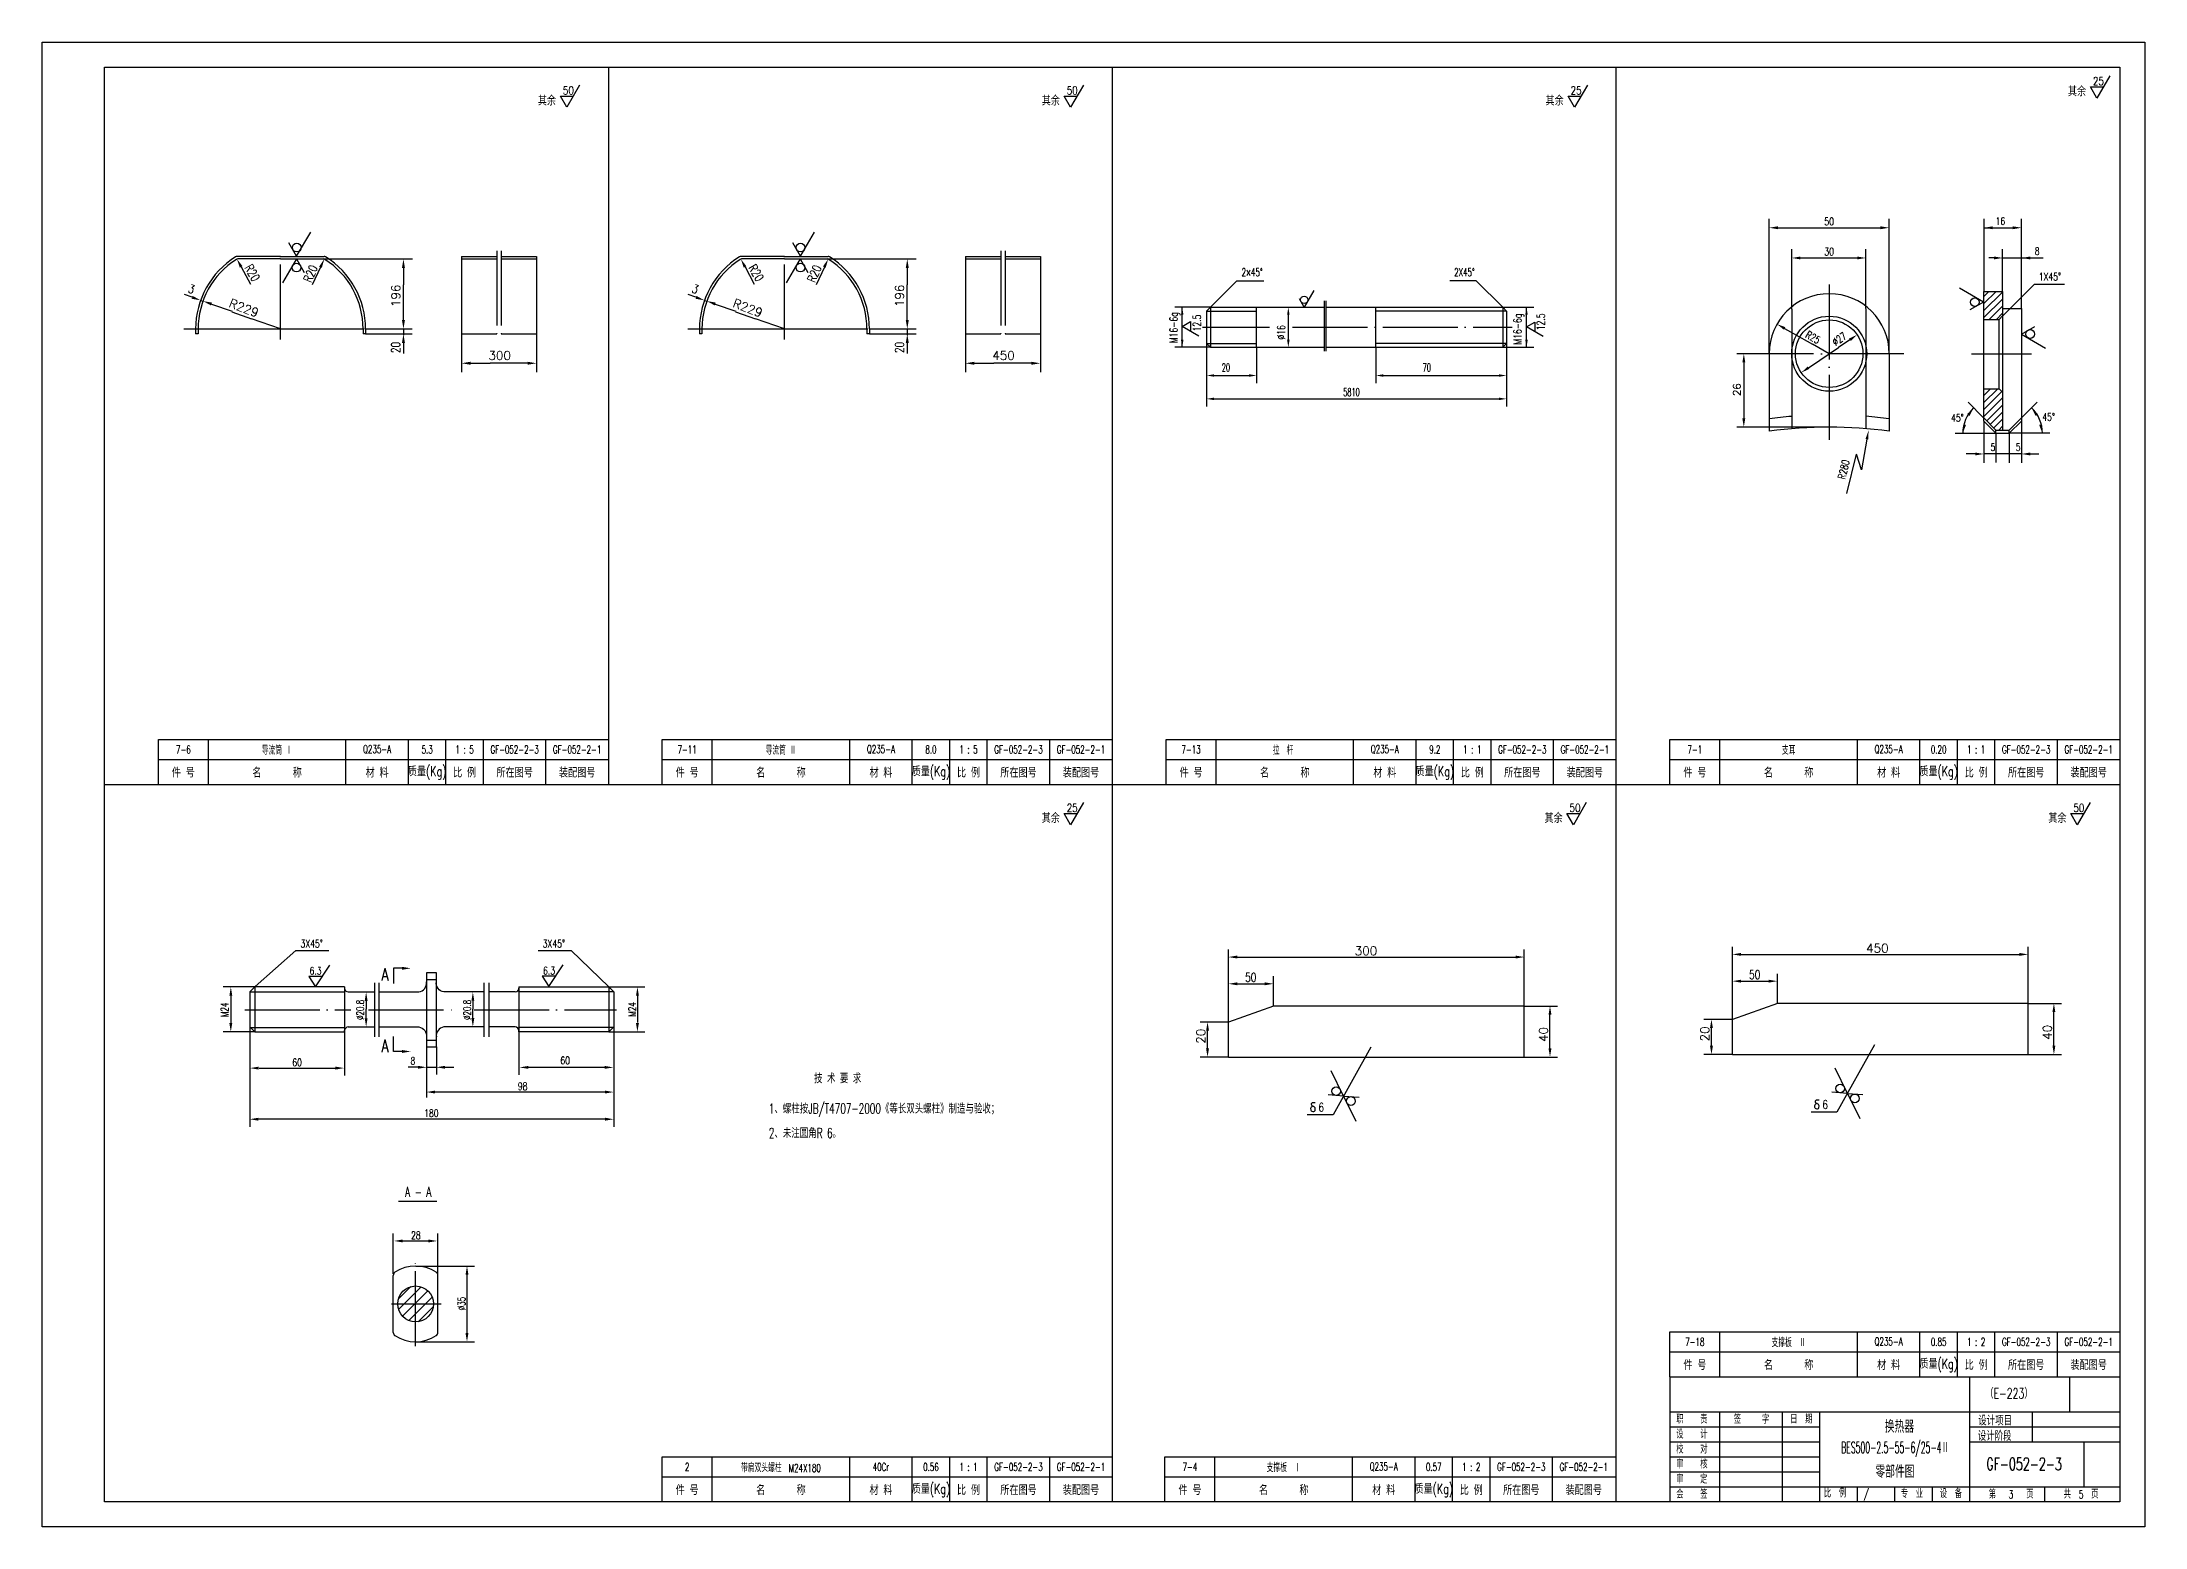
# Model space of a CAD drawing. Extents: x -1168 to 1459, y 189 to 1542.
# Drawn here: x 618 to 1459, y 202 to 796 of the extents above; entities that cross this region are included whole.
import ezdxf
from ezdxf.enums import TextEntityAlignment as Align

# ---------------------------------------------------------------- set-up
doc = ezdxf.new("R2010")
doc.units = 0
doc.header["$MEASUREMENT"] = 0
doc.linetypes.add('DASHDOT-M', pattern=[36, 30, -3, 0, -3])
doc.linetypes.add('DIVIDE-M', pattern=[39, 30, -3, 0, -3, 0, -3])
doc.layers.get('0').update_dxf_attribs({"linetype": 'CONTINUOUS'})
for name, color, linetype in [('CDR_DWG1', 4, 'CONTINUOUS'), ('CDR_DWG2', 2, 'CONTINUOUS'), ('CDR_DWG3', 1, 'DASHDOT-M'), ('CDR_DWG4', 3, 'DIVIDE-M')]:
    doc.layers.add(name, color=color, linetype=linetype)
doc.styles.add('HZ', font='romans', dxfattribs={"width": 0.7, "bigfont": 'hz'})

# ---------------------------------------------------------------- blocks, each defined once
blk = doc.blocks.new('*X69')
at = {"color": 0}
for p, q in [((240.7, 219.49), (245.74, 224.53)), ((240.81, 215.35), (249.88, 224.42)), ((242.39, 212.69), (252.54, 222.84)), ((244.9, 210.95), (254.27, 220.33)), ((248.67, 210.49), (254.74, 216.56))]:
    blk.add_line(p, q, dxfattribs=at)
blk = doc.blocks.new('*X67')
at = {"color": 0}
for p, q in [((152.09, 157.75), (157.61, 163.26)), ((152.09, 160.58), (154.78, 163.26)), ((152.09, 154.92), (159.28, 162.11)), ((152.09, 152.09), (159.56, 159.56)), ((153.24, 150.41), (159.56, 156.73)), ((154.65, 148.99), (159.56, 153.9)), ((156.07, 147.58), (159.56, 151.07)), ((158.05, 146.74), (159.56, 148.25))]:
    blk.add_line(p, q, dxfattribs=at)
blk = doc.blocks.new('*X68')
at = {"color": 0}
for p, q in [((152.09, 197.34), (156.93, 202.19)), ((152.09, 200.17), (154.1, 202.19)), ((152.09, 194.52), (159.51, 201.94)), ((152.09, 191.69), (159.51, 199.11)), ((154.11, 190.88), (159.51, 196.28)), ((156.94, 190.88), (159.51, 193.46))]:
    blk.add_line(p, q, dxfattribs=at)

msp = doc.modelspace()

# ---------------------------------------------------------------- linework, layer by layer
for p, q in [((617.57, 202.49), (617.57, 796.49)), ((617.57, 796.49), (1458.57, 796.49)), ((1458.57, 796.49), (1458.57, 202.49)), ((844.07, 786.49), (844.07, 499.49)), ((1045.57, 786.49), (1045.57, 212.49)), ((1247.07, 212.49), (1247.07, 786.49)), ((1308.3, 671.88), (1308.3, 725.71)), ((1356.3, 671.88), (1356.3, 725.71)), ((1394.23, 696.8), (1394.23, 725.71)), ((1409.17, 689.88), (1409.17, 725.71)), ((719.38, 710.78), (716.31, 716.17)), ((719.38, 710.78), (725, 720.43)), ((920.88, 710.78), (917.81, 716.17)), ((920.88, 710.78), (926.5, 720.43)), ((1311.8, 722.21), (1352.8, 722.21)), ((1394.56, 722.21), (1406.6, 722.21)), ((697.21, 706.53), (700.9, 699.66)), ((719.3, 709.75), (713.67, 700.11)), ((719.3, 709.75), (722.37, 704.36)), ((728.92, 706.44), (725.62, 699.34)), ((730.26, 709.71), (765.7, 709.71)), ((898.71, 706.53), (902.4, 699.66)), ((920.8, 709.75), (915.17, 700.11)), ((920.8, 709.75), (923.87, 704.36)), ((930.42, 706.44), (927.12, 699.34)), ((931.76, 709.71), (967.2, 709.71)), ((1317.3, 689.68), (1317.3, 713.62)), ((1320.8, 710.12), (1343.49, 710.12)), ((1346.99, 689.89), (1346.99, 713.62)), ((1398.18, 710.12), (1396.19, 710.12)), ((1401.59, 696.8), (1401.59, 713.62)), ((1401.74, 710.12), (1412.07, 710.12)), ((1409.17, 689.88), (1409.17, 713.62)), ((1412.67, 710.12), (1417.8, 710.12)), ((762.1, 706.11), (762.1, 699.31)), ((762.1, 692.11), (762.1, 699.31)), ((963.6, 706.11), (963.6, 699.31)), ((963.6, 692.11), (963.6, 699.31)), ((1084.82, 690.38), (1095.43, 700.99)), ((1095.43, 700.99), (1106.15, 700.99)), ((1191.15, 700.99), (1180.57, 700.99)), ((1201.76, 690.38), (1191.15, 700.99)), ((1393.99, 692.46), (1384.35, 698.08)), ((1401.7, 686.92), (1414.43, 699.65)), ((1414.43, 699.65), (1426.43, 699.65)), ((677.58, 694.38), (674.47, 695.5)), ((680.97, 693.17), (681.92, 692.89)), ((685.32, 691.69), (693.53, 688.82)), ((762.1, 685.31), (762.1, 692.11)), ((879.08, 694.38), (875.97, 695.5)), ((882.47, 693.17), (883.42, 692.89)), ((886.82, 691.69), (895.03, 688.82)), ((963.6, 685.31), (963.6, 692.11)), ((1084.76, 690.38), (1070.55, 690.38)), ((1073.55, 674.38), (1073.55, 690.38)), ((1201.76, 690.38), (1214.23, 690.38)), ((1211.23, 674.38), (1211.23, 690.38)), ((1346.99, 689.83), (1346.99, 671.85)), ((1393.99, 692.46), (1388.6, 689.39)), ((693.45, 688.54), (701.36, 685.77)), ((712.98, 681.71), (701.36, 685.77)), ((711.18, 681.71), (714.78, 681.71)), ((711.18, 681.71), (714.78, 681.71)), ((711.18, 681.71), (714.78, 681.71)), ((711.18, 681.71), (714.78, 681.71)), ((711.18, 681.71), (714.78, 681.71)), ((711.18, 681.71), (714.78, 681.71)), ((711.18, 681.71), (714.78, 681.71)), ((712.98, 679.91), (712.98, 683.51)), ((712.98, 679.91), (712.98, 683.51)), ((712.98, 679.91), (712.98, 683.51)), ((712.98, 679.91), (712.98, 683.51)), ((712.98, 679.91), (712.98, 683.51)), ((712.98, 679.91), (712.98, 683.51)), ((712.98, 679.91), (712.98, 683.51)), ((746.98, 681.71), (765.63, 681.71)), ((762.1, 681.71), (762.1, 679.25)), ((875.82, 681.71), (947.84, 681.71)), ((894.95, 688.54), (902.86, 685.77)), ((914.48, 681.71), (902.86, 685.77)), ((912.68, 681.71), (916.28, 681.71)), ((912.68, 681.71), (916.28, 681.71)), ((912.68, 681.71), (916.28, 681.71)), ((912.68, 681.71), (916.28, 681.71)), ((912.68, 681.71), (916.28, 681.71)), ((912.68, 681.71), (916.28, 681.71)), ((912.68, 681.71), (916.28, 681.71)), ((914.48, 679.91), (914.48, 683.51)), ((914.48, 679.91), (914.48, 683.51)), ((914.48, 679.91), (914.48, 683.51)), ((914.48, 679.91), (914.48, 683.51)), ((914.48, 679.91), (914.48, 683.51)), ((914.48, 679.91), (914.48, 683.51)), ((914.48, 679.91), (914.48, 683.51)), ((948.48, 681.71), (967.13, 681.71)), ((963.6, 681.71), (963.6, 679.25)), ((1115.99, 677.38), (1115.99, 687.38)), ((1314.47, 681.93), (1318.06, 679.89)), ((1317.3, 689.61), (1317.3, 671.82)), ((1409.19, 679.66), (1414.58, 682.73)), ((746.98, 679.71), (765.63, 679.71)), ((762.1, 676.11), (762.1, 671.91)), ((785.33, 679.7), (785.33, 664.4)), ((815.33, 679.7), (815.33, 664.4)), ((948.48, 679.71), (967.13, 679.71)), ((963.6, 676.11), (963.6, 671.91)), ((986.83, 679.7), (986.83, 664.4)), ((1016.83, 679.7), (1016.83, 664.4)), ((1084.76, 674.38), (1070.55, 674.38)), ((1083.32, 675.88), (1083.32, 660.1)), ((1103.32, 674.38), (1103.32, 660.1)), ((1150.98, 674.38), (1150.98, 660.1)), ((1201.76, 674.38), (1214.23, 674.38)), ((1203.26, 675.88), (1203.26, 660.1)), ((1318.06, 679.89), (1325.66, 675.58)), ((1332.3, 671.82), (1325.66, 675.58)), ((1328.59, 669.3), (1336.01, 674.33)), ((1340.58, 677.42), (1336.01, 674.33)), ((1409.19, 679.66), (1418.83, 674.04)), ((788.93, 668), (796.73, 668)), ((803.93, 668), (796.73, 668)), ((811.73, 668), (803.93, 668)), ((990.43, 668), (998.23, 668)), ((1005.43, 668), (998.23, 668)), ((1013.23, 668), (1005.43, 668)), ((1301.79, 671.82), (1295.36, 671.82)), ((1298.15, 668.32), (1298.15, 645.95)), ((1308.3, 671.82), (1308.3, 671.82)), ((1324.02, 666.21), (1328.59, 669.3)), ((1332.21, 671.82), (1332.39, 671.82)), ((1332.21, 671.82), (1332.39, 671.82)), ((1332.21, 671.82), (1332.39, 671.82)), ((1332.3, 671.73), (1332.3, 671.91)), ((1332.3, 671.73), (1332.3, 671.91)), ((1332.3, 671.73), (1332.3, 671.91)), ((1083.32, 660.1), (1083.32, 650.76)), ((1086.32, 663.1), (1100.32, 663.1)), ((1153.98, 663.1), (1200.26, 663.1)), ((1203.26, 660.1), (1203.26, 650.76)), ((1086.32, 653.76), (1200.26, 653.76)), ((1387.86, 652.42), (1394.06, 646.22)), ((1415.42, 652.42), (1409.22, 646.22)), ((1398.98, 641.3), (1394.1, 646.18)), ((1394.17, 644.88), (1394.17, 628.16)), ((1398.99, 640.03), (1398.99, 628.28)), ((1404.29, 641.3), (1409.17, 646.18)), ((1404.29, 640.03), (1404.29, 628.21)), ((1420.57, 640), (1404.36, 640)), ((1409.17, 644.88), (1409.17, 628.21)), ((1339.35, 615.86), (1343.18, 631.6)), ((1345.15, 625.35), (1343.18, 631.6)), ((1347.4, 637.65), (1345.15, 625.35)), ((1391.81, 631.71), (1387.13, 631.71)), ((1404.29, 631.71), (1394.18, 631.71)), ((1409.18, 631.71), (1404.31, 631.71)), ((1412.68, 631.71), (1416.18, 631.71)), ((664.07, 509.49), (844.07, 509.49)), ((865.57, 509.49), (1045.57, 509.49)), ((1067.07, 509.49), (1247.07, 509.49)), ((1268.57, 509.49), (1448.57, 509.49)), ((642.57, 499.49), (1448.57, 499.49)), ((702.78, 418.65), (719.07, 433.14)), ((719.1, 433.13), (732.29, 433.13)), ((816.03, 433.12), (829.22, 433.12)), ((844.19, 418.52), (829.22, 433.12)), ((1092.03, 422.83), (1092.03, 433.47)), ((1095.53, 430.47), (1207.68, 430.47)), ((1210.34, 410.95), (1210.34, 433.47)), ((1293.56, 423.89), (1293.56, 434.53)), ((1297.06, 431.53), (1409.21, 431.53)), ((1411.87, 412), (1411.87, 434.53)), ((724.26, 422.74), (726.89, 418.57)), ((729.63, 422.74), (724.26, 422.74)), ((726.89, 418.57), (732.59, 427.28)), ((823.01, 422.79), (817.64, 422.79)), ((817.64, 422.79), (820.27, 418.63)), ((820.27, 418.63), (825.97, 427.33)), ((1092.03, 404.47), (1092.03, 422.77)), ((1110.04, 410.95), (1110.04, 422.77)), ((1293.56, 405.53), (1293.56, 423.82)), ((1297.06, 420.82), (1308.93, 420.82)), ((1311.57, 412), (1311.57, 423.82)), ((702.55, 418.52), (690.06, 418.52)), ((693.06, 415.22), (693.06, 404.18)), ((747.18, 413.06), (747.18, 409.56)), ((789.86, 413.06), (789.86, 409.56)), ((844.18, 418.52), (858.67, 418.52)), ((855.67, 415.28), (855.67, 404.28)), ((1095.53, 419.77), (1107.4, 419.77)), ((747.18, 406.07), (747.18, 409.57)), ((789.86, 406.07), (789.86, 409.57)), ((1091.97, 404.47), (1080.68, 404.47)), ((1210.41, 410.88), (1223.63, 410.88)), ((1220.63, 393.97), (1220.63, 408.21)), ((1293.5, 405.53), (1282.21, 405.53)), ((1411.94, 411.94), (1425.16, 411.94)), ((1422.16, 395.02), (1422.16, 409.27)), ((702.55, 400.52), (690.06, 400.52)), ((700.61, 402.52), (700.61, 362.57)), ((738.51, 400.45), (738.51, 383.05)), ((808.3, 400.57), (808.3, 383.33)), ((844.18, 400.52), (858.67, 400.52)), ((846.19, 402.52), (846.19, 362.57)), ((1083.68, 393.69), (1083.68, 401.45)), ((1285.21, 394.75), (1285.21, 402.51)), ((1350.46, 395.42), (1335.39, 368.38)), ((771.28, 394.6), (771.28, 374.34)), ((775.27, 394.6), (775.27, 383.55)), ((1091.97, 390.47), (1080.68, 390.47)), ((1148.94, 394.36), (1133.86, 367.32)), ((1210.41, 390.47), (1223.63, 390.47)), ((1293.5, 391.52), (1282.21, 391.52)), ((1411.94, 391.52), (1425.16, 391.52)), ((704.36, 386.05), (735.39, 386.05)), ((767.91, 386.38), (763.95, 386.38)), ((771.3, 386.38), (775.34, 386.38)), ((778.77, 386.38), (782.27, 386.38)), ((843.06, 386.33), (810.9, 386.33)), ((1138.05, 374.87), (1133.15, 384.9)), ((1339.58, 375.93), (1334.68, 385.96)), ((842.91, 376.46), (774.59, 376.46)), ((1124.99, 370.16), (1124.9, 369.92)), ((1125.12, 370.38), (1124.99, 370.16)), ((1125.35, 370.57), (1125.12, 370.38)), ((1125.22, 371.51), (1125.23, 371.87)), ((1125.35, 371.19), (1125.22, 371.51)), ((1125.23, 371.87), (1125.36, 372.06)), ((1125.58, 370.97), (1125.35, 371.19)), ((1125.49, 370.73), (1125.35, 370.57)), ((1125.36, 372.06), (1125.65, 372.25)), ((1125.84, 370.81), (1125.49, 370.73)), ((1125.89, 370.79), (1125.58, 370.97)), ((1125.65, 372.25), (1125.89, 372.28)), ((1125.89, 372.28), (1126.73, 372.28)), ((1126.11, 370.69), (1125.89, 370.79)), ((1126.29, 370.57), (1126.11, 370.69)), ((1126.5, 370.4), (1126.29, 370.57)), ((1126.67, 370.16), (1126.5, 370.4)), ((1126.7, 369.84), (1126.67, 370.16)), ((1138.05, 374.87), (1131.87, 375.31)), ((1138.08, 374.84), (1144.26, 374.4)), ((1138.08, 374.84), (1142.97, 364.81)), ((1326.52, 371.22), (1326.43, 370.98)), ((1326.43, 370.98), (1326.47, 370.45)), ((1326.47, 370.45), (1326.5, 370.28)), ((1326.5, 370.28), (1326.68, 370.06)), ((1326.65, 371.44), (1326.52, 371.22)), ((1326.88, 371.63), (1326.65, 371.44)), ((1326.68, 370.06), (1326.93, 369.89)), ((1326.75, 372.57), (1326.76, 372.93)), ((1326.88, 372.24), (1326.75, 372.57)), ((1326.76, 372.93), (1326.89, 373.12)), ((1327.11, 372.02), (1326.88, 372.24)), ((1327.02, 371.78), (1326.88, 371.63)), ((1326.89, 373.12), (1327.18, 373.3)), ((1327.37, 371.87), (1327.02, 371.78)), ((1327.42, 371.85), (1327.11, 372.02)), ((1327.18, 373.3), (1327.42, 373.34)), ((1327.42, 373.34), (1328.26, 373.34)), ((1327.64, 371.75), (1327.42, 371.85)), ((1327.82, 371.63), (1327.64, 371.75)), ((1328.03, 371.46), (1327.82, 371.63)), ((1327.98, 369.92), (1328.2, 370.19)), ((1328.2, 371.22), (1328.03, 371.46)), ((1328.23, 370.89), (1328.2, 371.22)), ((1328.2, 370.19), (1328.23, 370.89)), ((1339.58, 375.93), (1333.4, 376.36)), ((1339.61, 375.9), (1345.79, 375.46)), ((1339.61, 375.9), (1344.5, 365.87)), ((842.69, 365.6), (703.58, 365.6)), ((1133.86, 367.32), (1123.52, 367.32)), ((1124.9, 369.92), (1124.94, 369.39)), ((1124.94, 369.39), (1124.97, 369.22)), ((1124.97, 369.22), (1125.15, 369)), ((1125.15, 369), (1125.4, 368.83)), ((1125.4, 368.83), (1125.78, 368.71)), ((1125.78, 368.71), (1126.15, 368.74)), ((1126.15, 368.74), (1126.45, 368.86)), ((1126.45, 368.86), (1126.67, 369.14)), ((1126.67, 369.14), (1126.7, 369.84)), ((1335.39, 368.38), (1325.05, 368.38)), ((1326.93, 369.89), (1327.31, 369.77)), ((1327.31, 369.77), (1327.68, 369.8)), ((1327.68, 369.8), (1327.98, 369.92)), ((760.12, 332.8), (775.4, 332.8)), ((758.03, 303.73), (758.03, 319.9)), ((775.91, 303.86), (775.91, 319.9)), ((759.8, 316.9), (772.4, 316.9)), ((767.03, 306.85), (790.51, 306.85)), ((787.51, 303.35), (787.51, 280.07)), ((767.03, 276.57), (790.51, 276.57)), ((1268.57, 272.52), (1448.57, 272.52)), ((1268.57, 262.52), (1448.57, 262.52)), ((1388.56, 212.52), (1388.56, 262.52)), ((1428.56, 248.52), (1428.56, 262.52)), ((1268.56, 248.52), (1448.56, 248.52)), ((1288.56, 212.52), (1288.56, 248.52)), ((1313.56, 212.52), (1313.56, 248.52)), ((1328.56, 212.52), (1328.56, 248.52)), ((1413.56, 236.52), (1413.56, 248.52)), ((1413.56, 236.52), (1413.56, 248.52)), ((1268.56, 242.52), (1328.56, 242.52)), ((1268.56, 236.52), (1328.56, 236.52)), ((1388.56, 242.52), (1448.56, 242.52)), ((1388.56, 236.52), (1448.56, 236.52)), ((1434.19, 236.52), (1434.19, 218.52)), ((1268.56, 230.52), (1328.56, 230.52)), ((865.57, 222.49), (1045.57, 222.49)), ((1066.65, 222.49), (1246.65, 222.49)), ((1268.56, 224.52), (1328.56, 224.52)), ((1268.56, 218.52), (1448.56, 218.52)), ((1343.56, 212.52), (1343.56, 218.52)), ((1358.56, 212.52), (1358.56, 218.52)), ((1373.56, 212.52), (1373.56, 218.52)), ((1418.56, 212.52), (1418.56, 218.52)), ((1458.57, 202.49), (617.57, 202.49))]:
    msp.add_line(p, q)
for points in [[(1444.48, 783.02), (1439.33, 774.09), (1436.75, 778.55), (1441.9, 778.55)], [(832.57, 779.31), (827.42, 770.39), (824.84, 774.85), (830, 774.85)], [(1034.07, 779.31), (1028.92, 770.39), (1026.34, 774.85), (1031.5, 774.85)], [(1235.57, 779.31), (1230.42, 770.39), (1227.84, 774.85), (1233, 774.85)], [(1126.18, 697.05), (1122.33, 690.38), (1120.41, 693.72)], [(1080.22, 678.87), (1073.55, 682.72), (1076.88, 684.64), (1076.88, 680.79)], [(1217.9, 678.67), (1211.23, 682.52), (1214.56, 684.45), (1214.56, 680.6)], [(1034.07, 492.31), (1028.92, 483.39), (1026.34, 487.85), (1031.5, 487.85)], [(1235.16, 492.31), (1230, 483.39), (1227.43, 487.85), (1232.58, 487.85)], [(1436.66, 492.31), (1431.5, 483.39), (1428.93, 487.85), (1434.08, 487.85)]]:
    msp.add_lwpolyline(points)
for points in [[(1398.85, 631.7, 0.25, 0.25, 1), (1399.1, 631.7, 0.25, 0.25, 1)], [(1404.18, 631.77, 0.25, 0.25, 1), (1404.43, 631.77, 0.25, 0.25, 1)]]:
    msp.add_lwpolyline(points, format="xyseb", close=True)
for centre, radius in [((719.41, 714.27), 1.75), ((920.91, 714.27), 1.75), ((719.34, 706.27), 1.75), ((920.84, 706.27), 1.75), ((1122.33, 693.38), 1.5), ((1390.51, 692.42), 1.75), ((1412.67, 679.7), 1.75), ((1135.13, 376.84), 1.75), ((1336.66, 377.9), 1.75), ((1141.02, 372.87), 1.75), ((1342.55, 373.93), 1.75)]:
    msp.add_circle(centre, radius)
for centre, radius, start, end in [((695.51, 709.71), 1, 90, 121.95275), ((695.8, 708.71), 1, 90, 122.46174), ((730.15, 708.71), 1, 57.53826, 90), ((730.44, 709.71), 1, 58.04725, 90), ((897.01, 709.71), 1, 90, 121.95275), ((897.3, 708.71), 1, 90, 122.46174), ((931.65, 708.71), 1, 57.53826, 90), ((931.94, 709.71), 1, 58.04725, 90), ((1399.8, 640.03), 14.09, 133.71729, 180.13722), ((1403.48, 640.03), 14.09, 359.86278, 46.28271)]:
    msp.add_arc(centre, radius, start, end)
for points in [[(1311.8, 721.62), (1311.8, 722.79), (1308.3, 722.21)], [(1352.8, 721.62), (1352.8, 722.79), (1356.3, 722.21)], [(1397.71, 721.62), (1397.71, 722.79), (1394.21, 722.21)], [(1405.64, 721.62), (1405.64, 722.79), (1409.14, 722.21)], [(696.68, 706.25), (697.74, 706.82), (695.51, 709.71)], [(729.47, 706.19), (728.38, 706.7), (730.44, 709.71)], [(762.7, 706.11), (761.5, 706.11), (762.1, 709.71)], [(898.18, 706.25), (899.24, 706.82), (897.01, 709.71)], [(930.97, 706.19), (929.88, 706.7), (931.94, 709.71)], [(964.2, 706.11), (963, 706.11), (963.6, 709.71)], [(1320.8, 709.54), (1320.8, 710.7), (1317.3, 710.12)], [(1343.49, 709.54), (1343.49, 710.7), (1346.99, 710.12)], [(1398.18, 709.54), (1398.18, 710.7), (1401.68, 710.12)], [(1412.67, 709.54), (1412.67, 710.7), (1409.17, 710.12)], [(677.78, 694.95), (677.38, 693.82), (680.97, 693.17)], [(685.12, 691.13), (685.51, 692.26), (681.92, 692.88)], [(879.28, 694.95), (878.88, 693.82), (882.47, 693.17)], [(886.62, 691.13), (887.01, 692.26), (883.42, 692.88)], [(1073.05, 687.38), (1074.05, 687.38), (1073.55, 690.38)], [(1115.49, 687.38), (1116.49, 687.38), (1115.99, 690.38)], [(1210.73, 687.38), (1211.73, 687.38), (1211.23, 690.38)], [(762.7, 685.31), (761.5, 685.31), (762.1, 681.71)], [(964.2, 685.31), (963, 685.31), (963.6, 681.71)], [(1314.18, 681.42), (1314.75, 682.44), (1311.42, 683.66)], [(762.7, 676.11), (761.5, 676.11), (762.1, 679.71)], [(964.2, 676.11), (963, 676.11), (963.6, 679.71)], [(1073.05, 677.38), (1074.05, 677.38), (1073.55, 674.38)], [(1115.49, 677.38), (1116.49, 677.38), (1115.99, 674.38)], [(1210.73, 677.38), (1211.73, 677.38), (1211.23, 674.38)], [(1340.91, 676.94), (1340.25, 677.91), (1343.48, 679.39)], [(788.93, 667.4), (788.93, 668.6), (785.33, 668)], [(811.73, 667.4), (811.73, 668.6), (815.33, 668)], [(990.43, 667.4), (990.43, 668.6), (986.83, 668)], [(1013.23, 667.4), (1013.23, 668.6), (1016.83, 668)], [(1298.73, 668.32), (1297.56, 668.32), (1298.15, 671.82)], [(1324.34, 665.73), (1323.69, 666.69), (1321.12, 664.25)], [(1086.32, 663.6), (1086.32, 662.6), (1083.32, 663.1)], [(1100.32, 663.6), (1100.32, 662.6), (1103.32, 663.1)], [(1153.98, 663.6), (1153.98, 662.6), (1150.98, 663.1)], [(1200.26, 663.6), (1200.26, 662.6), (1203.26, 663.1)], [(1086.32, 654.26), (1086.32, 653.26), (1083.32, 653.76)], [(1200.26, 654.26), (1200.26, 653.26), (1203.26, 653.76)], [(1388.41, 646.96), (1387.47, 647.65), (1390, 650.13)], [(1414.87, 646.96), (1415.81, 647.65), (1413.27, 650.13)], [(1298.73, 645.95), (1297.56, 645.95), (1298.15, 642.45)], [(1347.97, 637.55), (1346.82, 637.75), (1348.03, 641.09)], [(1387.03, 643.35), (1385.89, 643.59), (1385.72, 640.05)], [(1416.25, 643.35), (1417.39, 643.59), (1417.55, 640.05)], [(1390.68, 631.13), (1390.68, 632.3), (1394.18, 631.71)], [(1412.68, 631.13), (1412.68, 632.3), (1409.18, 631.71)], [(1095.53, 429.89), (1095.53, 431.05), (1092.03, 430.47)], [(1206.84, 429.89), (1206.84, 431.05), (1210.34, 430.47)], [(1297.06, 430.95), (1297.06, 432.11), (1293.56, 431.53)], [(1408.37, 430.95), (1408.37, 432.11), (1411.87, 431.53)], [(1297.06, 420.24), (1297.06, 421.41), (1293.56, 420.82)], [(1308.07, 420.24), (1308.07, 421.41), (1311.57, 420.82)], [(693.64, 414.98), (692.48, 414.98), (693.06, 418.48)], [(747.76, 412.94), (746.6, 412.94), (747.18, 416.44)], [(790.44, 412.96), (789.27, 412.96), (789.86, 416.46)], [(856.26, 415), (855.09, 415), (855.67, 418.5)], [(1095.53, 419.18), (1095.53, 420.35), (1092.03, 419.77)], [(1106.54, 419.18), (1106.54, 420.35), (1110.04, 419.77)], [(693.64, 404.05), (692.48, 404.05), (693.06, 400.55)], [(747.76, 406.01), (746.6, 406.01), (747.18, 402.51)], [(790.44, 406.07), (789.27, 406.07), (789.86, 402.57)], [(856.26, 404.04), (855.09, 404.04), (855.67, 400.54)], [(1084.26, 401), (1083.09, 401), (1083.68, 404.5)], [(1221.21, 407.38), (1220.04, 407.38), (1220.63, 410.88)], [(1285.79, 402.05), (1284.62, 402.05), (1285.21, 405.55)], [(1422.74, 408.44), (1421.57, 408.44), (1422.16, 411.94)], [(767.91, 385.79), (767.91, 386.96), (771.41, 386.38)], [(778.77, 385.79), (778.77, 386.96), (775.27, 386.38)], [(812.01, 385.75), (812.01, 386.91), (808.51, 386.33)], [(842.6, 385.75), (842.6, 386.91), (846.1, 386.33)], [(1084.26, 393.94), (1083.09, 393.94), (1083.68, 390.44)], [(1221.21, 393.97), (1220.04, 393.97), (1220.63, 390.47)], [(1285.79, 395), (1284.62, 395), (1285.21, 391.5)], [(1422.74, 395.02), (1421.57, 395.02), (1422.16, 391.52)], [(704.21, 385.46), (704.21, 386.63), (700.71, 386.05)], [(734.91, 385.46), (734.91, 386.63), (738.41, 386.05)], [(774.77, 375.88), (774.77, 377.04), (771.27, 376.46)], [(842.65, 375.88), (842.65, 377.04), (846.15, 376.46)], [(704.11, 365.02), (704.11, 366.19), (700.61, 365.6)], [(842.69, 365.02), (842.69, 366.19), (846.19, 365.6)], [(761.83, 316.31), (761.83, 317.48), (758.33, 316.9)], [(772.11, 316.31), (772.11, 317.48), (775.61, 316.9)], [(788.09, 303.35), (786.92, 303.35), (787.51, 306.85)], [(788.09, 280.07), (786.92, 280.07), (787.51, 276.57)]]:
    msp.add_solid(points)
at = {"layer": 'CDR_DWG1'}
for p, q in [((642.57, 212.49), (642.57, 786.49)), ((642.57, 786.49), (1448.57, 786.49)), ((1448.57, 786.49), (1448.57, 212.49)), ((712.98, 710.71), (695.51, 710.71)), ((712.98, 709.71), (695.8, 709.71)), ((712.98, 710.71), (730.44, 710.71)), ((712.98, 709.71), (730.15, 709.71)), ((785.33, 710.71), (785.33, 679.71)), ((785.33, 710.71), (799.48, 710.71)), ((785.33, 709.71), (799.48, 709.71)), ((801.19, 710.71), (815.33, 710.71)), ((801.19, 709.71), (815.33, 709.71)), ((815.33, 710.71), (815.33, 679.71)), ((914.48, 710.71), (897.01, 710.71)), ((914.48, 709.71), (897.3, 709.71)), ((914.48, 710.71), (931.94, 710.71)), ((914.48, 709.71), (931.65, 709.71)), ((986.83, 710.71), (986.83, 679.71)), ((986.83, 710.71), (1000.98, 710.71)), ((986.83, 709.71), (1000.98, 709.71)), ((1002.69, 710.71), (1016.83, 710.71)), ((1002.69, 709.71), (1016.83, 709.71)), ((1016.83, 710.71), (1016.83, 679.71)), ((1083.32, 688.88), (1084.82, 690.38)), ((1084.82, 690.38), (1130.41, 690.38)), ((1084.82, 690.38), (1084.82, 674.38)), ((1103.32, 674.38), (1103.32, 690.38)), ((1131.18, 690.38), (1201.76, 690.38)), ((1150.98, 674.38), (1150.98, 690.38)), ((1201.76, 690.38), (1201.76, 674.38)), ((1203.26, 688.88), (1201.76, 690.38)), ((1394.17, 696.74), (1401.59, 696.74)), ((1394.17, 685.47), (1394.17, 696.74)), ((1401.59, 696.75), (1401.59, 687.23)), ((1409.17, 689.82), (1401.59, 689.82)), ((1409.17, 689.88), (1409.17, 644.88)), ((674.32, 681.71), (746.34, 681.71)), ((678.98, 681.71), (678.98, 679.71)), ((679.98, 681.71), (679.98, 679.71)), ((745.98, 681.71), (745.98, 679.71)), ((746.98, 681.71), (746.98, 679.71)), ((880.48, 681.71), (880.48, 679.71)), ((881.48, 681.71), (881.48, 679.71)), ((947.48, 681.71), (947.48, 679.71)), ((948.48, 681.71), (948.48, 679.71)), ((1083.32, 688.88), (1083.32, 675.88)), ((1083.32, 688.88), (1103.32, 688.88)), ((1203.26, 688.88), (1150.98, 688.88)), ((1203.26, 688.88), (1203.26, 675.88)), ((1394.17, 657.83), (1394.17, 685.47)), ((1394.17, 685.44), (1400.22, 685.44)), ((1400.21, 685.48), (1401.59, 686.92)), ((1400.21, 657.82), (1400.21, 685.48)), ((1401.59, 687.23), (1401.59, 656.43)), ((679.98, 679.71), (678.98, 679.71)), ((746.98, 679.71), (745.98, 679.71)), ((785.33, 679.71), (799.48, 679.71)), ((801.19, 679.71), (815.33, 679.71)), ((881.48, 679.71), (880.48, 679.71)), ((948.48, 679.71), (947.48, 679.71)), ((986.83, 679.71), (1000.98, 679.71)), ((1002.69, 679.71), (1016.83, 679.71)), ((1083.32, 675.88), (1084.82, 674.38)), ((1083.32, 675.88), (1103.32, 675.88)), ((1084.82, 674.38), (1130.41, 674.38)), ((1131.18, 674.38), (1201.76, 674.38)), ((1203.26, 675.88), (1150.98, 675.88)), ((1201.76, 674.38), (1203.26, 675.88)), ((1308.3, 671.82), (1308.3, 648.32)), ((1317.3, 671.82), (1317.3, 649.32)), ((1346.99, 671.85), (1346.99, 649.35)), ((1356.3, 671.82), (1356.3, 648.32)), ((1394.17, 644.88), (1394.17, 657.83)), ((1394.17, 657.82), (1400.21, 657.82)), ((1400.21, 657.82), (1400.21, 657.82)), ((1400.21, 657.82), (1401.59, 656.43)), ((1401.64, 656.43), (1401.64, 641.3)), ((1308.3, 648.32), (1308.3, 640.82)), ((1317.3, 649.32), (1317.3, 641.82)), ((1346.99, 649.35), (1346.99, 641.85)), ((1356.3, 648.32), (1356.3, 640.82)), ((1332.24, 642.45), (1295.36, 642.45)), ((1382.71, 640), (1398.92, 640)), ((1398.98, 640), (1394.1, 644.88)), ((1398.98, 641.27), (1398.98, 641.3)), ((1398.98, 640), (1398.98, 641.27)), ((1398.99, 641.3), (1402.09, 641.3)), ((1398.99, 640), (1404.29, 640)), ((1400.74, 641.27), (1400.74, 641.3)), ((1402.09, 641.3), (1404.29, 641.3)), ((1404.29, 640), (1409.17, 644.88)), ((1404.29, 641.27), (1404.29, 641.3)), ((1404.29, 640), (1404.29, 641.27)), ((664.07, 517.49), (844.07, 517.49)), ((664.07, 499.49), (664.07, 517.49)), ((684.07, 499.49), (684.07, 517.49)), ((739.07, 499.49), (739.07, 517.49)), ((764.07, 499.49), (764.07, 517.49)), ((779.07, 499.49), (779.07, 517.49)), ((794.07, 499.49), (794.07, 517.49)), ((819.07, 499.49), (819.07, 517.49)), ((865.57, 517.49), (1045.57, 517.49)), ((865.57, 499.49), (865.57, 517.49)), ((885.57, 499.49), (885.57, 517.49)), ((940.57, 499.49), (940.57, 517.49)), ((965.57, 499.49), (965.57, 517.49)), ((980.57, 499.49), (980.57, 517.49)), ((995.57, 499.49), (995.57, 517.49)), ((1020.57, 499.49), (1020.57, 517.49)), ((1067.07, 517.49), (1247.07, 517.49)), ((1067.07, 499.49), (1067.07, 517.49)), ((1087.07, 499.49), (1087.07, 517.49)), ((1142.07, 499.49), (1142.07, 517.49)), ((1167.07, 499.49), (1167.07, 517.49)), ((1182.07, 499.49), (1182.07, 517.49)), ((1197.07, 499.49), (1197.07, 517.49)), ((1222.07, 499.49), (1222.07, 517.49)), ((1268.57, 517.49), (1448.57, 517.49)), ((1268.57, 499.49), (1268.57, 517.49)), ((1288.57, 499.49), (1288.57, 517.49)), ((1343.57, 499.49), (1343.57, 517.49)), ((1368.57, 499.49), (1368.57, 517.49)), ((1383.57, 499.49), (1383.57, 517.49)), ((1398.57, 499.49), (1398.57, 517.49)), ((1423.57, 499.49), (1423.57, 517.49)), ((771.27, 424.19), (771.27, 394.47)), ((775.27, 424.19), (771.27, 424.19)), ((771.27, 421.5), (775.27, 421.5)), ((775.27, 394.47), (775.27, 424.19)), ((702.61, 418.52), (700.61, 416.52)), ((700.61, 416.6), (738.51, 416.6)), ((700.61, 416.52), (700.61, 402.52)), ((738.51, 418.52), (702.61, 418.52)), ((702.61, 418.52), (702.61, 400.52)), ((738.51, 418.52), (738.51, 400.52)), ((738.51, 418.52), (738.51, 418.02)), ((740.01, 416.52), (750.45, 416.52)), ((806.8, 416.52), (796.24, 416.52)), ((808.3, 418.52), (844.19, 418.52)), ((808.3, 418.52), (808.3, 400.52)), ((808.3, 418.52), (808.3, 418.02)), ((846.19, 416.6), (808.3, 416.6)), ((844.19, 418.52), (844.19, 400.52)), ((844.19, 418.52), (846.19, 416.52)), ((846.19, 416.52), (846.19, 402.52)), ((1110.04, 410.88), (1092.03, 404.41)), ((1092.03, 390.47), (1092.03, 404.41)), ((1210.34, 410.88), (1110.04, 410.88)), ((1210.34, 390.47), (1210.34, 410.88)), ((1311.57, 411.94), (1293.56, 405.47)), ((1293.56, 391.52), (1293.56, 405.47)), ((1411.87, 411.94), (1311.57, 411.94)), ((1411.87, 391.52), (1411.87, 411.94)), ((700.61, 402.52), (702.61, 400.52)), ((700.61, 402.32), (738.51, 402.32)), ((702.61, 400.52), (738.51, 400.52)), ((738.51, 400.52), (738.53, 401.06)), ((740.03, 402.49), (750.45, 402.49)), ((771.27, 397.16), (775.27, 397.16)), ((806.77, 402.49), (796.24, 402.49)), ((808.3, 400.52), (808.27, 401.06)), ((846.19, 402.32), (808.3, 402.32)), ((844.19, 400.52), (808.3, 400.52)), ((846.19, 402.52), (844.19, 400.52)), ((775.27, 394.47), (771.27, 394.47)), ((1092.03, 390.47), (1210.34, 390.47)), ((1293.56, 391.52), (1411.87, 391.52)), ((758.03, 280.27), (758.03, 303.14)), ((775.91, 280.27), (775.91, 303.14)), ((1268.57, 280.52), (1448.57, 280.52)), ((1268.57, 262.52), (1268.57, 280.52)), ((1288.57, 262.52), (1288.57, 280.52)), ((1343.57, 262.52), (1343.57, 280.52)), ((1368.57, 262.52), (1368.57, 280.52)), ((1383.57, 262.52), (1383.57, 280.52)), ((1398.57, 262.52), (1398.57, 280.52)), ((1423.57, 262.52), (1423.57, 280.52)), ((1268.57, 262.52), (1448.57, 262.52)), ((1268.57, 262.52), (1268.57, 212.49)), ((1388.56, 212.52), (1388.56, 262.52)), ((865.57, 230.49), (1045.57, 230.49)), ((865.57, 212.49), (865.57, 230.49)), ((885.57, 212.49), (885.57, 230.49)), ((940.57, 212.49), (940.57, 230.49)), ((965.57, 212.49), (965.57, 230.49)), ((980.57, 212.49), (980.57, 230.49)), ((995.57, 212.49), (995.57, 230.49)), ((1020.57, 212.49), (1020.57, 230.49)), ((1066.65, 230.49), (1246.65, 230.49)), ((1066.65, 212.49), (1066.65, 230.49)), ((1086.65, 212.49), (1086.65, 230.49)), ((1141.65, 212.49), (1141.65, 230.49)), ((1166.65, 212.49), (1166.65, 230.49)), ((1181.65, 212.49), (1181.65, 230.49)), ((1196.65, 212.49), (1196.65, 230.49)), ((1221.65, 212.49), (1221.65, 230.49)), ((1448.57, 212.49), (642.57, 212.49))]:
    msp.add_line(p, q, dxfattribs=at)
for points in [[(752.45, 416.52), (768.27, 416.52, 0.414214), (771.27, 420.52, 0.414214)], [(794.27, 416.52), (778.27, 416.52, -0.414214), (775.27, 420.52, -0.414214)], [(752.47, 402.52), (768.27, 402.52, -0.414214), (771.27, 398.52, -0.414214)], [(794.27, 402.52), (778.27, 402.52, 0.414214), (775.27, 398.52, 0.414214)]]:
    msp.add_lwpolyline(points, format="xyb", dxfattribs=at)
for centre, radius in [((1332.3, 671.82), 15), ((1332.3, 671.82), 13.5), ((766.97, 291.71), 7.18)]:
    msp.add_circle(centre, radius, dxfattribs=at)
for centre, radius, start, end in [((712.98, 681.71), 34, 121.95275, 180), ((712.98, 681.71), 33, 122.46174, 180), ((712.98, 681.71), 33, 0, 57.53826), ((712.98, 681.71), 34, 0, 58.04725), ((914.48, 681.71), 34, 121.95275, 180), ((914.48, 681.71), 33, 122.46174, 180), ((914.48, 681.71), 33, 0, 57.53826), ((914.48, 681.71), 34, 0, 58.04725), ((1332.3, 671.82), 24, 0, 180), ((1332.3, 466.18), 181.2, 94.74834, 97.61101), ((1332.3, 465.82), 176.64, 82.19102, 97.80897), ((1332.3, 466.18), 181.2, 82.38899, 85.35015), ((740.01, 418.02), 1.5, 180, 270), ((806.8, 418.02), 1.5, 270, 0), ((740.03, 400.99), 1.5, 90, 177.43508), ((806.77, 400.99), 1.5, 2.56492, 90), ((759.53, 303.14), 1.5, 123.04894, 180), ((766.97, 291.71), 15.14, 56.95106, 123.04894), ((774.41, 303.14), 1.5, 0, 56.95106), ((759.53, 280.27), 1.5, 180, 236.95106), ((766.97, 291.71), 15.14, 236.95106, 303.04894), ((774.41, 280.27), 1.5, 303.04894, 0)]:
    msp.add_arc(centre, radius, start, end, dxfattribs=at)
at = {"layer": 'CDR_DWG2'}
for p, q in [((758.07, 425.96), (758.07, 419.91)), ((761.57, 425.96), (758.07, 425.96)), ((758.07, 392.7), (758.07, 398.75)), ((761.57, 392.7), (758.07, 392.7))]:
    msp.add_line(p, q, dxfattribs=at)
for points in [[(761.57, 426.55), (761.57, 425.38), (765.07, 425.96)], [(761.57, 392.12), (761.57, 393.28), (765.07, 392.7)]]:
    msp.add_solid(points, dxfattribs=at)
at = {"layer": 'CDR_DWG3', "linetype": 'DASHDOT-M'}
for p, q in [((712.98, 677.48), (712.98, 712.48)), ((914.48, 677.48), (914.48, 712.48)), ((1332.3, 699.47), (1332.3, 637.43)), ((1081.6, 682.38), (1108.44, 682.38)), ((1117.66, 682.38), (1205.51, 682.38)), ((1362.16, 671.82), (1301.85, 671.82)), ((1389.24, 671.82), (1413.21, 671.82)), ((698.61, 409.33), (741.01, 409.33)), ((748.18, 409.33), (781.59, 409.33)), ((790.34, 409.33), (847.26, 409.33)), ((766.97, 274.79), (766.97, 309.45)), ((757.29, 291.71), (777.17, 291.71))]:
    msp.add_line(p, q, dxfattribs=at)
at = {"layer": 'CDR_DWG4', "linetype": 'DIVIDE-M'}
for p, q in [((799.48, 713.04), (799.48, 677.12)), ((801.19, 713.04), (801.19, 677.12)), ((1000.98, 713.04), (1000.98, 677.12)), ((1002.69, 713.04), (1002.69, 677.12)), ((1130.41, 672.79), (1130.41, 693.02)), ((1131.18, 672.79), (1131.18, 693.02)), ((750.5, 420.12), (750.5, 398.61)), ((752.45, 398.61), (752.45, 420.12)), ((794.35, 398.61), (794.35, 420.12)), ((796.24, 420.12), (796.24, 398.61))]:
    msp.add_line(p, q, dxfattribs=at)

# ---------------------------------------------------------------- block references
for name, p in [('*X68', (1242.08, 494.55)), ('*X67', (1242.08, 494.55)), ('*X69', (519.34, 74.11))]:
    msp.add_blockref(name, p)

# ---------------------------------------------------------------- texts
at = {"style": 'HZ'}
for s, height, width, p in [('25', 3.2, 0.8, (1437.77, 779.26)), ('其余', 4, 0.7, (815.85, 771.1)), ('50', 3.2, 0.8, (825.86, 775.55)), ('其余', 4, 0.7, (1017.35, 771.1)), ('50', 3.2, 0.8, (1027.36, 775.55)), ('其余', 4, 0.7, (1218.85, 771.1)), ('25', 3.2, 0.8, (1228.86, 775.55)), ('其余', 4, 0.7, (1427.76, 774.8)), ('2×45%%d', 3.2, 0.65, (1097.31, 702.78)), ('2X45%%d', 3.2, 0.65, (1182.29, 702.78)), ('20', 3.2, 0.6, (1089.38, 664.7)), ('70', 3.2, 0.6, (1169.72, 664.7)), ('5810', 3.2, 0.6, (1137.95, 654.85)), ('其余', 4, 0.7, (1017.35, 484.1)), ('25', 3.2, 0.8, (1027.36, 488.55)), ('其余', 4, 0.7, (1218.43, 484.1)), ('50', 3.2, 0.8, (1228.45, 488.55)), ('其余', 4, 0.7, (1419.93, 484.1)), ('50', 3.2, 0.8, (1429.95, 488.55)), ('3X45%%D', 3, 0.75, (720.95, 434.33)), ('3X45%%D', 3, 0.75, (817.79, 434.33)), ('        技 术 要 求', 4, 0.65, (910.81, 379.97)), ('1、螺柱按JB/T4707-2000《等长双头螺柱》制造与验收；', 4, 0.65, (908.23, 367.88)), ('6', 3.5, 0.75, (1128.01, 368.63)), ('6', 3.5, 0.75, (1329.54, 369.69)), ('2、未注圆角R 6。', 4, 0.65, (908.23, 358.07)), ('（E-223）', 4.2, 0.65, (1394.49, 253.86)), ('职    责', 3.2, 0.7, (1271.12, 243.91)), ('签     字', 3.2, 0.7, (1294.13, 243.85)), ('日  期', 3.2, 0.7, (1316.68, 243.95)), ('设计项目', 4, 0.65, (1391.91, 243.11)), ('设    计', 3.2, 0.7, (1271.12, 237.91)), ('设计阶段', 4, 0.65, (1391.7, 236.96)), ('校    对', 3.2, 0.7, (1271.12, 231.91)), ('审    核', 3.2, 0.7, (1271.12, 225.91)), ('GF-052-2-3', 5, 0.65, (1395.12, 225.2)), ('审    定', 3.2, 0.7, (1271.12, 219.91)), ('会    签', 3.2, 0.7, (1271.12, 213.91)), ('比  例', 3.2, 0.7, (1330.15, 214.33)), ('/', 3.2, 0.7, (1346.11, 214.15)), ('专  业', 3.2, 0.7, (1360.93, 214.12)), ('设  备', 3.2, 0.7, (1376.5, 214.12)), ('第   3   页', 3.2, 0.7, (1396.1, 213.92)), ('共  5  页', 3.2, 0.7, (1426.1, 213.92))]:
    msp.add_text(s, height=height, dxfattribs=dict(at, width=width)).set_placement(p)
for s, height, width, p in [('50', 3, 0.75, (1332.28, 723.25)), ('16', 3, 0.75, (1400.78, 723.35)), ('30', 3, 0.75, (1332.28, 711.15)), ('8', 3, 0.75, (1415.48, 711.35)), ('1X45%%D', 3, 0.75, (1420.54, 701.14)), ('45%%d', 3, 0.75, (1383.56, 644.65)), ('45%%d', 3, 0.75, (1420.02, 645.02)), ('5', 3, 0.75, (1397.78, 632.95)), ('5', 3, 0.75, (1407.87, 632.95)), ('6.3', 3, 0.75, (726.96, 423.47)), ('6.3', 3, 0.75, (820.34, 423.52)), ('50', 3.5, 0.75, (1100.98, 420.6)), ('50', 3.5, 0.75, (1302.51, 421.66)), ('60', 3, 0.75, (719.57, 386.83)), ('8', 3, 0.75, (765.87, 387.43)), ('60', 3, 0.75, (826.77, 387.63)), ('98', 3, 0.75, (809.77, 377.26)), ('180', 3, 0.75, (773.27, 366.5)), ('A - A', 4, 0.65, (767.99, 334.5)), ('28', 3, 0.75, (767.07, 317.66))]:
    msp.add_text(s, height=height, dxfattribs=dict(at, width=width)).set_placement(p, align=Align.CENTER)
for s, height, rotation, width, p in [('R20', 3.5, 299.5559, 0.75, (698.45, 706.29)), ('R20', 3.5, 66.11938, 0.75, (725.13, 700.01)), ('R20', 3.5, 299.5559, 0.75, (899.95, 706.29)), ('R20', 3.5, 66.11938, 0.75, (926.63, 700.01)), ('3', 3.5, 340.17779, 0.75, (675.67, 696.46)), ('3', 3.5, 340.17779, 0.75, (877.17, 696.46)), ('M16-6g', 3.2, 90, 0.7, (1071.71, 676.05)), ('12.5', 3.2, 90, 0.7, (1081.01, 680.73)), ('%%C16', 3.2, 90, 0.7, (1114.68, 677.49)), ('M16-6g', 3.2, 90, 0.7, (1209.28, 675.45)), ('12.5', 3.2, 90, 0.7, (1218.52, 681.19)), ('20', 3.5, 90, 0.75, (760.73, 672.06)), ('20', 3.5, 90, 0.75, (962.23, 672.06))]:
    msp.add_text(s, height=height, rotation=rotation, dxfattribs=dict(at, width=width)).set_placement(p)
for s, height, rotation, p in [('196', 3.5, 90, (760.78, 694.98)), ('196', 3.5, 90, (962.28, 694.98)), ('R229', 3.5, 339, (697.68, 688.48)), ('R229', 3.5, 339, (899.18, 688.48)), ('26', 3, 90, (1296.88, 657.45)), (' 20', 3.5, 90, (1082.74, 397.59)), ('40 ', 3.5, 90, (1219.74, 400.69)), (' 20', 3.5, 90, (1284.27, 398.55)), ('40 ', 3.5, 90, (1421.27, 401.55))]:
    msp.add_text(s, height=height, rotation=rotation, dxfattribs=at).set_placement(p, align=Align.CENTER)
for s, p in [('300', (800.58, 669.39)), ('450', (1002.08, 669.39)), ('300 ', (1148.24, 431.19)), ('450 ', (1352.77, 432.25))]:
    msp.add_text(s, height=3.5, dxfattribs=at).set_placement(p, align=Align.CENTER)
for s, rotation, width, p in [('R25', 330.05555, 0.75, (1325.07, 677.04)), ('%%C27', 33.88739, 0.75, (1337.19, 676.46)), ('R280', 76.08547, 0.75, (1339.54, 625.13)), ('%%C20.8', 90, 0.7, (746.27, 409.33)), ('%%C20.8', 90, 0.7, (789.07, 409.33)), ('M24', 90, 0.7, (855.07, 409.53)), ('M24', 90, 0.7, (692.07, 409.33)), ('%%C35', 90, 0.7, (786.85, 291.84))]:
    msp.add_text(s, height=3, rotation=rotation, dxfattribs=dict(at, width=width)).set_placement(p, align=Align.CENTER)
for s, height, width, p in [('7-6', 3.2, 0.65, (674.07, 513.49)), ('导流筒 Ⅰ', 3.2, 0.65, (711.57, 513.49)), ('Q235-A', 3.2, 0.65, (751.57, 513.49)), ('5.3', 3.2, 0.65, (771.57, 513.49)), ('1 : 5', 3.2, 0.65, (786.57, 513.49)), ('GF-052-2-3', 3.2, 0.65, (806.57, 513.49)), ('GF-052-2-1', 3.2, 0.65, (831.57, 513.49)), ('7-11', 3.2, 0.65, (875.57, 513.49)), ('导流筒 Ⅱ', 3.2, 0.65, (913.07, 513.49)), ('Q235-A', 3.2, 0.65, (953.07, 513.49)), ('8.0', 3.2, 0.65, (973.07, 513.49)), ('1 : 5', 3.2, 0.65, (988.07, 513.49)), ('GF-052-2-3', 3.2, 0.65, (1008.07, 513.49)), ('GF-052-2-1', 3.2, 0.65, (1033.07, 513.49)), ('7-13', 3.2, 0.65, (1077.07, 513.49)), ('拉  杆 ', 3.2, 0.65, (1114.57, 513.49)), ('Q235-A', 3.2, 0.65, (1154.57, 513.49)), ('9.2', 3.2, 0.65, (1174.57, 513.49)), ('1 : 1', 3.2, 0.65, (1189.57, 513.49)), ('GF-052-2-3', 3.2, 0.65, (1209.57, 513.49)), ('GF-052-2-1', 3.2, 0.65, (1234.57, 513.49)), ('7-1', 3.2, 0.65, (1278.57, 513.49)), ('支耳', 3.2, 0.65, (1316.07, 513.49)), ('Q235-A', 3.2, 0.65, (1356.07, 513.49)), ('0.20', 3.2, 0.65, (1376.07, 513.49)), ('1 : 1', 3.2, 0.65, (1391.07, 513.49)), ('GF-052-2-3', 3.2, 0.65, (1411.07, 513.49)), ('GF-052-2-1', 3.2, 0.65, (1436.07, 513.49)), ('件 号', 4, 0.7, (674.07, 504.49)), ('名      称', 4, 0.7, (711.57, 504.49)), ('材 料', 4, 0.7, (751.57, 504.49)), ('质量(Kg)', 4, 0.7, (771.57, 504.49)), ('比 例', 4, 0.7, (786.57, 504.49)), ('所在图号', 4, 0.7, (806.57, 504.49)), ('装配图号', 4, 0.7, (831.57, 504.49)), ('件 号', 4, 0.7, (875.57, 504.49)), ('名      称', 4, 0.7, (913.07, 504.49)), ('材 料', 4, 0.7, (953.07, 504.49)), ('质量(Kg)', 4, 0.7, (973.07, 504.49)), ('比 例', 4, 0.7, (988.07, 504.49)), ('所在图号', 4, 0.7, (1008.07, 504.49)), ('装配图号', 4, 0.7, (1033.07, 504.49)), ('件 号', 4, 0.7, (1077.07, 504.49)), ('名      称', 4, 0.7, (1114.57, 504.49)), ('材 料', 4, 0.7, (1154.57, 504.49)), ('质量(Kg)', 4, 0.7, (1174.57, 504.49)), ('比 例', 4, 0.7, (1189.57, 504.49)), ('所在图号', 4, 0.7, (1209.57, 504.49)), ('装配图号', 4, 0.7, (1234.57, 504.49)), ('件 号', 4, 0.7, (1278.57, 504.49)), ('名      称', 4, 0.7, (1316.07, 504.49)), ('材 料', 4, 0.7, (1356.07, 504.49)), ('质量(Kg)', 4, 0.7, (1376.07, 504.49)), ('比 例', 4, 0.7, (1391.07, 504.49)), ('所在图号', 4, 0.7, (1411.07, 504.49)), ('装配图号', 4, 0.7, (1436.07, 504.49)), ('7-18', 3.2, 0.65, (1278.57, 276.52)), ('支撑板  Ⅱ', 3.2, 0.65, (1316.07, 276.52)), ('Q235-A', 3.2, 0.65, (1356.07, 276.52)), ('0.85', 3.2, 0.65, (1376.07, 276.52)), ('1 : 2', 3.2, 0.65, (1391.07, 276.52)), ('GF-052-2-3', 3.2, 0.65, (1411.07, 276.52)), ('GF-052-2-1', 3.2, 0.65, (1436.07, 276.52)), ('件 号', 4, 0.7, (1278.57, 267.52)), ('名      称', 4, 0.7, (1316.07, 267.52)), ('材 料', 4, 0.7, (1356.07, 267.52)), ('质量(Kg)', 4, 0.7, (1376.07, 267.52)), ('比 例', 4, 0.7, (1391.07, 267.52)), ('所在图号', 4, 0.7, (1411.07, 267.52)), ('装配图号', 4, 0.7, (1436.07, 267.52)), ('换热器', 5, 0.65, (1360.38, 242.96)), ('BES500-2.5-55-6/25-4Ⅱ', 4.5, 0.5, (1358.6, 233.96)), ('2', 3.2, 0.65, (875.57, 226.49)), ('带肩双头螺柱  M24X180', 3.2, 0.65, (913.07, 226.49)), ('40Cr', 3.2, 0.65, (953.07, 226.49)), ('0.56', 3.2, 0.65, (973.07, 226.49)), ('1 : 1', 3.2, 0.65, (988.07, 226.49)), ('GF-052-2-3', 3.2, 0.65, (1008.07, 226.49)), ('GF-052-2-1', 3.2, 0.65, (1033.07, 226.49)), ('7-4', 3.2, 0.65, (1076.65, 226.49)), ('支撑板  Ⅰ', 3.2, 0.65, (1114.15, 226.49)), ('Q235-A', 3.2, 0.65, (1154.15, 226.49)), ('0.57', 3.2, 0.65, (1174.15, 226.49)), ('1 : 2', 3.2, 0.65, (1189.15, 226.49)), ('GF-052-2-3', 3.2, 0.65, (1209.15, 226.49)), ('GF-052-2-1', 3.2, 0.65, (1234.15, 226.49)), ('零部件图', 5, 0.65, (1358.57, 224.9)), ('件 号', 4, 0.7, (875.57, 217.49)), ('名      称', 4, 0.7, (913.07, 217.49)), ('材 料', 4, 0.7, (953.07, 217.49)), ('质量(Kg)', 4, 0.7, (973.07, 217.49)), ('比 例', 4, 0.7, (988.07, 217.49)), ('所在图号', 4, 0.7, (1008.07, 217.49)), ('装配图号', 4, 0.7, (1033.07, 217.49)), ('件 号', 4, 0.7, (1076.65, 217.49)), ('名      称', 4, 0.7, (1114.15, 217.49)), ('材 料', 4, 0.7, (1154.15, 217.49)), ('质量(Kg)', 4, 0.7, (1174.15, 217.49)), ('比 例', 4, 0.7, (1189.15, 217.49)), ('所在图号', 4, 0.7, (1209.15, 217.49)), ('装配图号', 4, 0.7, (1234.15, 217.49))]:
    msp.add_text(s, height=height, dxfattribs=dict(at, width=width)).set_placement(p, align=Align.MIDDLE)
at = {"layer": 'CDR_DWG2', "style": 'HZ', "width": 0.75}
for p in [(754.71, 421.08), (754.71, 392.46)]:
    msp.add_text('A', height=5, dxfattribs=at).set_placement(p, align=Align.CENTER)

doc.saveas('drawing.dxf')
